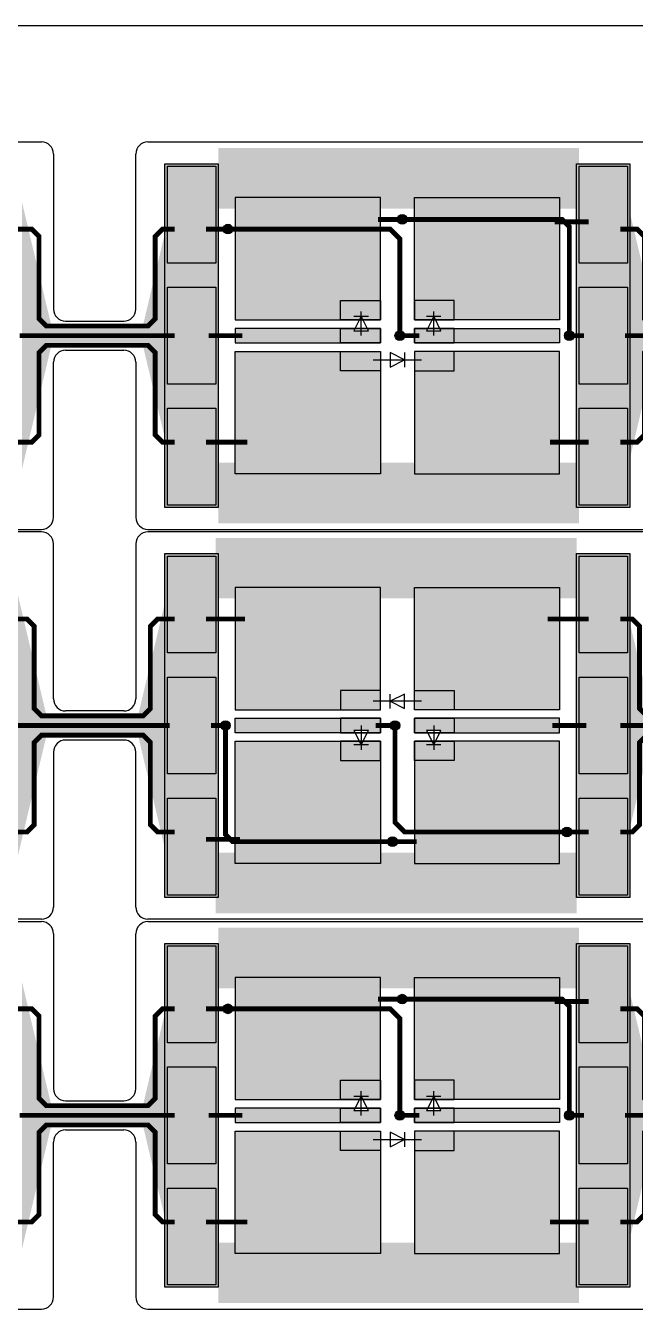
# Model space of a CAD drawing. Extents: x 1822 to 2392, y 725 to 1125.
# Drawn here: x 2037.3 to 2062.5, y 982.1 to 1035.1 of the extents above; entities that cross this region are included whole.
import ezdxf

# ---------------------------------------------------------------- set-up
doc = ezdxf.new("R2010")
doc.units = 0
doc.header["$LTSCALE"] = 0.2
for name, color, linetype in [('BS', 1, 'CONTINUOUS'), ('Durchsteiger', 3, 'CONTINUOUS'), ('LED', 7, 'CONTINUOUS'), ('LS', 5, 'CONTINUOUS'), ('Rand', 6, 'CONTINUOUS')]:
    doc.layers.add(name, color=color, linetype=linetype)

msp = doc.modelspace()

# ---------------------------------------------------------------- hatches: boundary and pattern name
at = {"layer": 'BS'}
h = msp.add_hatch(color=256, dxfattribs=at)
h.paths.add_polyline_path([(2045.2, 1029.3), (2043.2, 1029.3), (2043.2, 1025.3), (2045.2, 1025.3)])
h.paths.add_polyline_path([(2045.2, 1024.3), (2043.2, 1024.3), (2043.2, 1020.3), (2045.2, 1020.3)])
h.paths.add_polyline_path([(2045.2, 1019.3), (2043.2, 1019.3), (2043.2, 1015.3), (2045.2, 1015.3)])
h = msp.add_hatch(color=256, dxfattribs=at)
h.paths.add_polyline_path([(2062.2, 1029.3), (2060.2, 1029.3), (2060.2, 1025.3), (2062.2, 1025.3)])
h.paths.add_polyline_path([(2062.2, 1024.3), (2060.2, 1024.3), (2060.2, 1020.3), (2062.2, 1020.3)])
h.paths.add_polyline_path([(2062.2, 1019.3), (2060.2, 1019.3), (2060.2, 1015.3), (2062.2, 1015.3)])
h = msp.add_hatch(color=256, dxfattribs=at)
h.paths.add_polyline_path([(2046, 1028), (2046, 1022.95), (2050.35, 1022.95), (2050.35, 1023.75), (2052, 1023.75), (2052, 1028)])
h.paths.add_polyline_path([(2046, 1022.6), (2046, 1022), (2050.35, 1022), (2050.35, 1022.6)])
h.paths.add_polyline_path([(2046, 1021.65), (2046, 1016.6), (2052, 1016.6), (2052, 1020.85), (2050.35, 1020.85), (2050.35, 1021.65)])
h.paths.add_polyline_path([(2055.05, 1021.65), (2055.05, 1020.85), (2053.4, 1020.85), (2053.4, 1016.6), (2059.4, 1016.6), (2059.4, 1021.65)])
h.paths.add_polyline_path([(2055.05, 1022.6), (2055.05, 1022), (2059.4, 1022), (2059.4, 1022.6)])
h.paths.add_polyline_path([(2053.4, 1028), (2053.4, 1023.75), (2055.05, 1023.75), (2055.05, 1022.95), (2059.4, 1022.95), (2059.4, 1028)])
h.paths.add_polyline_path([(2053.4, 1023.75), (2053.4, 1022.95), (2054.125, 1022.95), (2054.2, 1023.1), (2054.275, 1022.95), (2055.05, 1022.95), (2055.05, 1023.75)], flags=17)
h.paths.add_polyline_path([(2053.4, 1022.6), (2053.4, 1022), (2055.05, 1022), (2055.05, 1022.6), (2054.45, 1022.6), (2054.5, 1022.5), (2053.9, 1022.5), (2053.95, 1022.6)])
h.paths.add_polyline_path([(2053.4, 1021.65), (2053.4, 1020.85), (2055.05, 1020.85), (2055.05, 1021.65)], flags=17)
h.paths.add_polyline_path([(2050.35, 1021.65), (2050.35, 1020.85), (2052, 1020.85), (2052, 1021.65)], flags=16)
h.paths.add_polyline_path([(2050.35, 1022.6), (2050.35, 1022), (2052, 1022), (2052, 1022.6), (2051.45, 1022.6), (2051.5, 1022.5), (2050.9, 1022.5), (2050.95, 1022.6)])
h.paths.add_polyline_path([(2050.35, 1023.75), (2050.35, 1022.95), (2051.125, 1022.95), (2051.2, 1023.1), (2051.275, 1022.95), (2052, 1022.95), (2052, 1023.75)], flags=17)
h = msp.add_hatch(color=256, dxfattribs=at)
h.paths.add_polyline_path([(2043.2, 999.2), (2045.2, 999.2), (2045.2, 1003.2), (2043.2, 1003.2)])
h.paths.add_polyline_path([(2043.2, 1004.2), (2045.2, 1004.2), (2045.2, 1008.2), (2043.2, 1008.2)])
h.paths.add_polyline_path([(2043.2, 1009.2), (2045.2, 1009.2), (2045.2, 1013.2), (2043.2, 1013.2)])
h = msp.add_hatch(color=256, dxfattribs=at)
h.paths.add_polyline_path([(2060.2, 999.2), (2062.2, 999.2), (2062.2, 1003.2), (2060.2, 1003.2)])
h.paths.add_polyline_path([(2060.2, 1004.2), (2062.2, 1004.2), (2062.2, 1008.2), (2060.2, 1008.2)])
h.paths.add_polyline_path([(2060.2, 1009.2), (2062.2, 1009.2), (2062.2, 1013.2), (2060.2, 1013.2)])
h = msp.add_hatch(color=256, dxfattribs=at)
h.paths.add_polyline_path([(2059.4, 1000.5), (2059.4, 1005.55), (2055.05, 1005.55), (2055.05, 1004.75), (2053.4, 1004.75), (2053.4, 1000.5)])
h.paths.add_polyline_path([(2059.4, 1005.9), (2059.4, 1006.5), (2055.05, 1006.5), (2055.05, 1005.9)])
h.paths.add_polyline_path([(2059.4, 1006.85), (2059.4, 1011.9), (2053.4, 1011.9), (2053.4, 1007.65), (2055.05, 1007.65), (2055.05, 1006.85)])
h.paths.add_polyline_path([(2050.35, 1006.85), (2050.35, 1007.65), (2052, 1007.65), (2052, 1011.9), (2046, 1011.9), (2046, 1006.85)])
h.paths.add_polyline_path([(2050.35, 1005.9), (2050.35, 1006.5), (2046, 1006.5), (2046, 1005.9)])
h.paths.add_polyline_path([(2052, 1000.5), (2052, 1004.75), (2050.35, 1004.75), (2050.35, 1005.55), (2046, 1005.55), (2046, 1000.5)])
h.paths.add_polyline_path([(2052, 1004.75), (2052, 1005.55), (2051.275, 1005.55), (2051.2, 1005.4), (2051.125, 1005.55), (2050.35, 1005.55), (2050.35, 1004.75)], flags=17)
h.paths.add_polyline_path([(2052, 1005.9), (2052, 1006.5), (2050.35, 1006.5), (2050.35, 1005.9), (2050.95, 1005.9), (2050.9, 1006), (2051.5, 1006), (2051.45, 1005.9)])
h.paths.add_polyline_path([(2052, 1006.85), (2052, 1007.65), (2050.35, 1007.65), (2050.35, 1006.85)], flags=17)
h.paths.add_polyline_path([(2055.05, 1006.85), (2055.05, 1007.65), (2053.4, 1007.65), (2053.4, 1006.85)], flags=16)
h.paths.add_polyline_path([(2055.05, 1005.9), (2055.05, 1006.5), (2053.4, 1006.5), (2053.4, 1005.9), (2053.95, 1005.9), (2053.9, 1006), (2054.5, 1006), (2054.45, 1005.9)])
h.paths.add_polyline_path([(2055.05, 1004.75), (2055.05, 1005.55), (2054.275, 1005.55), (2054.2, 1005.4), (2054.125, 1005.55), (2053.4, 1005.55), (2053.4, 1004.75)], flags=17)
h = msp.add_hatch(color=256, dxfattribs=at)
h.paths.add_polyline_path([(2045.2, 997.1), (2043.2, 997.1), (2043.2, 993.1), (2045.2, 993.1)])
h.paths.add_polyline_path([(2045.2, 992.1), (2043.2, 992.1), (2043.2, 988.1), (2045.2, 988.1)])
h.paths.add_polyline_path([(2045.2, 987.1), (2043.2, 987.1), (2043.2, 983.1), (2045.2, 983.1)])
h = msp.add_hatch(color=256, dxfattribs=at)
h.paths.add_polyline_path([(2062.2, 997.1), (2060.2, 997.1), (2060.2, 993.1), (2062.2, 993.1)])
h.paths.add_polyline_path([(2062.2, 992.1), (2060.2, 992.1), (2060.2, 988.1), (2062.2, 988.1)])
h.paths.add_polyline_path([(2062.2, 987.1), (2060.2, 987.1), (2060.2, 983.1), (2062.2, 983.1)])
h = msp.add_hatch(color=256, dxfattribs=at)
h.paths.add_polyline_path([(2046, 995.8), (2046, 990.75), (2050.35, 990.75), (2050.35, 991.55), (2052, 991.55), (2052, 995.8)])
h.paths.add_polyline_path([(2046, 990.4), (2046, 989.8), (2050.35, 989.8), (2050.35, 990.4)])
h.paths.add_polyline_path([(2046, 989.45), (2046, 984.4), (2052, 984.4), (2052, 988.65), (2050.35, 988.65), (2050.35, 989.45)])
h.paths.add_polyline_path([(2055.05, 989.45), (2055.05, 988.65), (2053.4, 988.65), (2053.4, 984.4), (2059.4, 984.4), (2059.4, 989.45)])
h.paths.add_polyline_path([(2055.05, 990.4), (2055.05, 989.8), (2059.4, 989.8), (2059.4, 990.4)])
h.paths.add_polyline_path([(2053.4, 995.8), (2053.4, 991.55), (2055.05, 991.55), (2055.05, 990.75), (2059.4, 990.75), (2059.4, 995.8)])
h.paths.add_polyline_path([(2053.4, 991.55), (2053.4, 990.75), (2054.125, 990.75), (2054.2, 990.9), (2054.275, 990.75), (2055.05, 990.75), (2055.05, 991.55)], flags=17)
h.paths.add_polyline_path([(2053.4, 990.4), (2053.4, 989.8), (2055.05, 989.8), (2055.05, 990.4), (2054.45, 990.4), (2054.5, 990.3), (2053.9, 990.3), (2053.95, 990.4)])
h.paths.add_polyline_path([(2053.4, 989.45), (2053.4, 988.65), (2055.05, 988.65), (2055.05, 989.45)], flags=17)
h.paths.add_polyline_path([(2050.35, 989.45), (2050.35, 988.65), (2052, 988.65), (2052, 989.45)], flags=16)
h.paths.add_polyline_path([(2050.35, 990.4), (2050.35, 989.8), (2052, 989.8), (2052, 990.4), (2051.45, 990.4), (2051.5, 990.3), (2050.9, 990.3), (2050.95, 990.4)])
h.paths.add_polyline_path([(2050.35, 991.55), (2050.35, 990.75), (2051.125, 990.75), (2051.2, 990.9), (2051.275, 990.75), (2052, 990.75), (2052, 991.55)], flags=17)
at = {"layer": 'Durchsteiger'}
for points in [[(2052.9, 1027.3, 1), (2052.9, 1026.9, 1)], [(2045.7, 1026.9, 1), (2045.7, 1026.5, 1)], [(2052.8, 1022.5, 1), (2052.8, 1022.1, 1)], [(2059.8, 1022.5, 1), (2059.8, 1022.1, 1)], [(2045.6, 1006, 1), (2045.6, 1006.4, 1)], [(2052.6, 1006, 1), (2052.6, 1006.4, 1)], [(2052.5, 1001.2, 1), (2052.5, 1001.6, 1)], [(2059.7, 1001.6, 1), (2059.7, 1002, 1)], [(2045.7, 994.7, 1), (2045.7, 994.3, 1)], [(2052.9, 995.1, 1), (2052.9, 994.7, 1)], [(2052.8, 990.3, 1), (2052.8, 989.9, 1)], [(2059.8, 990.3, 1), (2059.8, 989.9, 1)]]:
    msp.add_hatch(color=256, dxfattribs=at).paths.add_polyline_path(points)
at = {"layer": 'LS'}
for points in [[(2045.3, 1029.4), (2043.1, 1029.4), (2043.1, 1015.2), (2045.3, 1015.2)], [(2062.3, 1029.4), (2060.1, 1029.4), (2060.1, 1015.2), (2062.3, 1015.2)], [(2045.3, 1013.3), (2043.1, 1013.3), (2043.1, 999.1), (2045.3, 999.1)], [(2062.3, 1013.3), (2060.1, 1013.3), (2060.1, 999.1), (2062.3, 999.1)], [(2045.3, 997.2), (2043.1, 997.2), (2043.1, 983), (2045.3, 983)], [(2062.3, 997.2), (2060.1, 997.2), (2060.1, 983), (2062.3, 983)]]:
    msp.add_hatch(color=256, dxfattribs=at).paths.add_polyline_path(points)

# ---------------------------------------------------------------- linework, layer by layer
at = {"layer": 'BS'}
for p, q in [((2052.6, 1022.3), (2052.8, 1022.3)), ((2052.7, 1022.2), (2052.7, 1022.4)), ((2052.8, 1006.2), (2052.6, 1006.2)), ((2052.7, 1006.3), (2052.7, 1006.1)), ((2052.6, 990.1), (2052.8, 990.1)), ((2052.7, 990), (2052.7, 990.2))]:
    msp.add_line(p, q, dxfattribs=at)
for points in [[(2043.2, 1025.3), (2043.2, 1029.3), (2045.2, 1029.3), (2045.2, 1025.3)], [(2060.2, 1025.3), (2060.2, 1029.3), (2062.2, 1029.3), (2062.2, 1025.3)], [(2052, 1022.95), (2052, 1028), (2046, 1028), (2046, 1022.95)], [(2053.4, 1022.95), (2053.4, 1028), (2059.4, 1028), (2059.4, 1022.95)], [(2043.2, 1020.3), (2043.2, 1024.3), (2045.2, 1024.3), (2045.2, 1020.3)], [(2060.2, 1020.3), (2060.2, 1024.3), (2062.2, 1024.3), (2062.2, 1020.3)], [(2050.35, 1022.95), (2050.35, 1023.75), (2052, 1023.75), (2052, 1022.95)], [(2055.05, 1022.95), (2055.05, 1023.75), (2053.4, 1023.75), (2053.4, 1022.95)], [(2052, 1022), (2052, 1022.6), (2046, 1022.6), (2046, 1022)], [(2050.35, 1022), (2050.35, 1022.6), (2052, 1022.6), (2052, 1022)], [(2055.05, 1022), (2055.05, 1022.6), (2053.4, 1022.6), (2053.4, 1022)], [(2053.4, 1022), (2053.4, 1022.6), (2059.4, 1022.6), (2059.4, 1022)], [(2052, 1021.65), (2052, 1016.6), (2046, 1016.6), (2046, 1021.65)], [(2050.35, 1020.85), (2050.35, 1021.65), (2052, 1021.65), (2052, 1020.85)], [(2055.05, 1020.85), (2055.05, 1021.65), (2053.4, 1021.65), (2053.4, 1020.85)], [(2053.4, 1021.65), (2053.4, 1016.6), (2059.4, 1016.6), (2059.4, 1021.65)], [(2043.2, 1015.3), (2043.2, 1019.3), (2045.2, 1019.3), (2045.2, 1015.3)], [(2060.2, 1015.3), (2060.2, 1019.3), (2062.2, 1019.3), (2062.2, 1015.3)], [(2045.2, 1013.2), (2045.2, 1009.2), (2043.2, 1009.2), (2043.2, 1013.2)], [(2062.2, 1013.2), (2062.2, 1009.2), (2060.2, 1009.2), (2060.2, 1013.2)], [(2052, 1006.85), (2052, 1011.9), (2046, 1011.9), (2046, 1006.85)], [(2053.4, 1006.85), (2053.4, 1011.9), (2059.4, 1011.9), (2059.4, 1006.85)], [(2045.2, 1008.2), (2045.2, 1004.2), (2043.2, 1004.2), (2043.2, 1008.2)], [(2062.2, 1008.2), (2062.2, 1004.2), (2060.2, 1004.2), (2060.2, 1008.2)], [(2050.35, 1007.65), (2050.35, 1006.85), (2052, 1006.85), (2052, 1007.65)], [(2055.05, 1007.65), (2055.05, 1006.85), (2053.4, 1006.85), (2053.4, 1007.65)], [(2052, 1006.5), (2052, 1005.9), (2046, 1005.9), (2046, 1006.5)], [(2050.35, 1006.5), (2050.35, 1005.9), (2052, 1005.9), (2052, 1006.5)], [(2055.05, 1006.5), (2055.05, 1005.9), (2053.4, 1005.9), (2053.4, 1006.5)], [(2053.4, 1006.5), (2053.4, 1005.9), (2059.4, 1005.9), (2059.4, 1006.5)], [(2052, 1005.55), (2052, 1000.5), (2046, 1000.5), (2046, 1005.55)], [(2050.35, 1005.55), (2050.35, 1004.75), (2052, 1004.75), (2052, 1005.55)], [(2055.05, 1005.55), (2055.05, 1004.75), (2053.4, 1004.75), (2053.4, 1005.55)], [(2053.4, 1005.55), (2053.4, 1000.5), (2059.4, 1000.5), (2059.4, 1005.55)], [(2045.2, 1003.2), (2045.2, 999.2), (2043.2, 999.2), (2043.2, 1003.2)], [(2062.2, 1003.2), (2062.2, 999.2), (2060.2, 999.2), (2060.2, 1003.2)], [(2043.2, 993.1), (2043.2, 997.1), (2045.2, 997.1), (2045.2, 993.1)], [(2060.2, 993.1), (2060.2, 997.1), (2062.2, 997.1), (2062.2, 993.1)], [(2052, 990.75), (2052, 995.8), (2046, 995.8), (2046, 990.75)], [(2053.4, 990.75), (2053.4, 995.8), (2059.4, 995.8), (2059.4, 990.75)], [(2043.2, 988.1), (2043.2, 992.1), (2045.2, 992.1), (2045.2, 988.1)], [(2060.2, 988.1), (2060.2, 992.1), (2062.2, 992.1), (2062.2, 988.1)], [(2050.35, 990.75), (2050.35, 991.55), (2052, 991.55), (2052, 990.75)], [(2055.05, 990.75), (2055.05, 991.55), (2053.4, 991.55), (2053.4, 990.75)], [(2052, 989.8), (2052, 990.4), (2046, 990.4), (2046, 989.8)], [(2050.35, 989.8), (2050.35, 990.4), (2052, 990.4), (2052, 989.8)], [(2055.05, 989.8), (2055.05, 990.4), (2053.4, 990.4), (2053.4, 989.8)], [(2053.4, 989.8), (2053.4, 990.4), (2059.4, 990.4), (2059.4, 989.8)], [(2052, 989.45), (2052, 984.4), (2046, 984.4), (2046, 989.45)], [(2050.35, 988.65), (2050.35, 989.45), (2052, 989.45), (2052, 988.65)], [(2055.05, 988.65), (2055.05, 989.45), (2053.4, 989.45), (2053.4, 988.65)], [(2053.4, 989.45), (2053.4, 984.4), (2059.4, 984.4), (2059.4, 989.45)], [(2043.2, 983.1), (2043.2, 987.1), (2045.2, 987.1), (2045.2, 983.1)], [(2060.2, 983.1), (2060.2, 987.1), (2062.2, 987.1), (2062.2, 983.1)]]:
    msp.add_lwpolyline(points, close=True, dxfattribs=at)
at = {"layer": 'BS', "const_width": 0.2}
for points in [[(2051.9, 1027.1), (2052.8, 1027.1)], [(2059.2, 1027), (2060.6, 1027)], [(2036.9, 1026.7), (2037.6, 1026.7), (2037.9, 1026.4), (2037.9, 1023), (2038.2, 1022.7), (2040.1, 1022.7)], [(2040.1, 1022.7), (2042.4, 1022.7), (2042.7, 1023), (2042.7, 1026.4), (2043, 1026.7), (2043.5, 1026.7)], [(2045.6, 1026.7), (2044.8, 1026.7)], [(2061.9, 1026.7), (2062.6, 1026.7), (2062.9, 1026.4), (2062.9, 1023), (2063.2, 1022.7), (2065.1, 1022.7)], [(2037.1, 1022.3), (2040.1, 1022.3)], [(2040.1, 1022.3), (2043.5, 1022.3)], [(2044.9, 1022.3), (2046.3, 1022.3)], [(2052.9, 1022.3), (2053.6, 1022.3)], [(2059.9, 1022.3), (2060.4, 1022.3)], [(2062.1, 1022.3), (2065.1, 1022.3)], [(2036.9, 1017.9), (2037.6, 1017.9), (2037.9, 1018.2), (2037.9, 1021.6), (2038.2, 1021.9), (2040.1, 1021.9)], [(2040.1, 1021.9), (2042.4, 1021.9), (2042.7, 1021.6), (2042.7, 1018.2), (2043, 1017.9), (2043.5, 1017.9)], [(2061.9, 1017.9), (2062.6, 1017.9), (2062.9, 1018.2), (2062.9, 1021.6), (2063.2, 1021.9), (2065.1, 1021.9)], [(2044.8, 1017.9), (2046.5, 1017.9)], [(2059, 1017.9), (2060.6, 1017.9)], [(2040.3, 1006.6), (2038, 1006.6), (2037.7, 1006.9), (2037.7, 1010.3), (2037.4, 1010.6), (2036.9, 1010.6)], [(2043.5, 1010.6), (2042.8, 1010.6), (2042.5, 1010.3), (2042.5, 1006.9), (2042.2, 1006.6), (2040.3, 1006.6)], [(2046.4, 1010.6), (2044.8, 1010.6)], [(2060.6, 1010.6), (2058.9, 1010.6)], [(2065.3, 1006.6), (2063, 1006.6), (2062.7, 1006.9), (2062.7, 1010.3), (2062.4, 1010.6), (2061.9, 1010.6)], [(2040.3, 1006.2), (2036.9, 1006.2)], [(2040.3, 1005.8), (2038, 1005.8), (2037.7, 1005.5), (2037.7, 1002.1), (2037.4, 1001.8), (2036.9, 1001.8)], [(2043.3, 1006.2), (2040.3, 1006.2)], [(2043.5, 1001.8), (2042.8, 1001.8), (2042.5, 1002.1), (2042.5, 1005.5), (2042.2, 1005.8), (2040.3, 1005.8)], [(2045.5, 1006.2), (2045, 1006.2)], [(2052.5, 1006.2), (2051.8, 1006.2)], [(2060.5, 1006.2), (2059.1, 1006.2)], [(2065.3, 1006.2), (2061.9, 1006.2)], [(2065.3, 1005.8), (2063, 1005.8), (2062.7, 1005.5), (2062.7, 1002.1), (2062.4, 1001.8), (2061.9, 1001.8)], [(2046.2, 1001.5), (2044.8, 1001.5)], [(2059.8, 1001.8), (2060.6, 1001.8)], [(2053.5, 1001.4), (2052.6, 1001.4)], [(2051.9, 994.9), (2052.8, 994.9)], [(2059.2, 994.8), (2060.6, 994.8)], [(2036.9, 994.5), (2037.6, 994.5), (2037.9, 994.2), (2037.9, 990.8), (2038.2, 990.5), (2040.1, 990.5)], [(2040.1, 990.5), (2042.4, 990.5), (2042.7, 990.8), (2042.7, 994.2), (2043, 994.5), (2043.5, 994.5)], [(2045.6, 994.5), (2044.8, 994.5)], [(2061.9, 994.5), (2062.6, 994.5), (2062.9, 994.2), (2062.9, 990.8), (2063.2, 990.5), (2065.1, 990.5)], [(2037.1, 990.1), (2040.1, 990.1)], [(2040.1, 990.1), (2043.5, 990.1)], [(2044.9, 990.1), (2046.3, 990.1)], [(2052.9, 990.1), (2053.6, 990.1)], [(2059.9, 990.1), (2060.4, 990.1)], [(2062.1, 990.1), (2065.1, 990.1)], [(2036.9, 985.7), (2037.6, 985.7), (2037.9, 986), (2037.9, 989.4), (2038.2, 989.7), (2040.1, 989.7)], [(2040.1, 989.7), (2042.4, 989.7), (2042.7, 989.4), (2042.7, 986), (2043, 985.7), (2043.5, 985.7)], [(2061.9, 985.7), (2062.6, 985.7), (2062.9, 986), (2062.9, 989.4), (2063.2, 989.7), (2065.1, 989.7)], [(2044.8, 985.7), (2046.5, 985.7)], [(2059, 985.7), (2060.6, 985.7)]]:
    msp.add_lwpolyline(points, dxfattribs=at)
at = {"layer": 'Durchsteiger'}
for centre in [(2052.9, 1027.1), (2045.7, 1026.7), (2052.8, 1022.3), (2059.8, 1022.3), (2045.6, 1006.2), (2052.6, 1006.2), (2052.5, 1001.4), (2059.7, 1001.8), (2045.7, 994.5), (2052.9, 994.9), (2052.8, 990.1), (2059.8, 990.1)]:
    msp.add_circle(centre, 0.2, dxfattribs=at)
at = {"layer": 'LED'}
for p, q in [((2051.2, 1023.1), (2050.9, 1022.5)), ((2050.9, 1023.1), (2051.5, 1023.1)), ((2051.2, 1022.3), (2051.2, 1023.3)), ((2051.5, 1022.5), (2051.2, 1023.1)), ((2054.2, 1023.1), (2053.9, 1022.5)), ((2053.9, 1023.1), (2054.5, 1023.1)), ((2054.2, 1022.3), (2054.2, 1023.3)), ((2054.5, 1022.5), (2054.2, 1023.1)), ((2050.9, 1022.5), (2051.5, 1022.5)), ((2053.9, 1022.5), (2054.5, 1022.5)), ((2051.7, 1021.3), (2053.7, 1021.3)), ((2052.4, 1021.6), (2052.4, 1021)), ((2053, 1021.3), (2052.4, 1021.6)), ((2052.4, 1021), (2053, 1021.3)), ((2053, 1021.6), (2053, 1021)), ((2053, 1007.5), (2052.4, 1007.2)), ((2052.4, 1006.9), (2052.4, 1007.5)), ((2053, 1006.9), (2053, 1007.5)), ((2053.7, 1007.2), (2051.7, 1007.2)), ((2052.4, 1007.2), (2053, 1006.9)), ((2051.5, 1006), (2050.9, 1006)), ((2050.9, 1006), (2051.2, 1005.4)), ((2051.2, 1006.2), (2051.2, 1005.2)), ((2051.2, 1005.4), (2051.5, 1006)), ((2054.5, 1006), (2053.9, 1006)), ((2053.9, 1006), (2054.2, 1005.4)), ((2054.2, 1006.2), (2054.2, 1005.2)), ((2054.2, 1005.4), (2054.5, 1006)), ((2051.5, 1005.4), (2050.9, 1005.4)), ((2054.5, 1005.4), (2053.9, 1005.4)), ((2051.2, 990.1), (2051.2, 991.1)), ((2054.2, 990.1), (2054.2, 991.1)), ((2051.2, 990.9), (2050.9, 990.3)), ((2050.9, 990.9), (2051.5, 990.9)), ((2051.5, 990.3), (2051.2, 990.9)), ((2054.2, 990.9), (2053.9, 990.3)), ((2053.9, 990.9), (2054.5, 990.9)), ((2054.5, 990.3), (2054.2, 990.9)), ((2050.9, 990.3), (2051.5, 990.3)), ((2053.9, 990.3), (2054.5, 990.3)), ((2052.4, 989.4), (2052.4, 988.8)), ((2053, 989.1), (2052.4, 989.4)), ((2053, 989.4), (2053, 988.8)), ((2051.7, 989.1), (2053.7, 989.1)), ((2052.4, 988.8), (2053, 989.1))]:
    msp.add_line(p, q, dxfattribs=at)
at = {"layer": 'LS'}
for points in [[(2038.4, 1022.3, 0.9, 11, 0), (2037.2, 1022.3, 15, 15, 0)], [(2042.2, 1022.3, 0.9, 11, 0), (2043.4, 1022.3, 15, 15, 0)], [(2063.4, 1022.3, 0.9, 11, 0), (2062.2, 1022.3, 15, 15, 0)], [(2067.2, 1022.3, 0.9, 11, 0), (2068.4, 1022.3, 15, 15, 0)], [(2038.2, 1006.2, 0.9, 11, 0), (2037, 1006.2, 15, 15, 0)], [(2042, 1006.2, 0.9, 11, 0), (2043.2, 1006.2, 15, 15, 0)], [(2063.2, 1006.2, 0.9, 11, 0), (2062, 1006.2, 15, 15, 0)], [(2067, 1006.2, 0.9, 11, 0), (2068.2, 1006.2, 15, 15, 0)], [(2038.4, 990.1, 0.9, 11, 0), (2037.2, 990.1, 15, 15, 0)], [(2042.2, 990.1, 0.9, 11, 0), (2043.4, 990.1, 15, 15, 0)], [(2063.4, 990.1, 0.9, 11, 0), (2062.2, 990.1, 15, 15, 0)], [(2067.2, 990.1, 0.9, 11, 0), (2068.4, 990.1, 15, 15, 0)]]:
    msp.add_lwpolyline(points, format="xyseb", dxfattribs=at)
for points, const_width in [([(2045.3, 1028.8), (2060.2, 1028.8)], 2.5), ([(2053, 1027.1), (2059.5, 1027.1), (2059.8, 1026.8), (2059.8, 1022.6), (2059.8, 1022.4)], 0.2), ([(2045.8, 1026.7), (2047.9, 1026.7), (2052.4, 1026.7), (2052.8, 1026.3), (2052.8, 1022.4)], 0.2), ([(2038.4, 1022.3), (2040.1, 1022.3)], 0.9), ([(2040.1, 1022.3), (2042.2, 1022.3)], 0.9), ([(2045.3, 1015.8), (2060.2, 1015.8)], 2.5), ([(2060.1, 1012.7), (2045.2, 1012.7)], 2.5), ([(2040.3, 1006.2), (2038.2, 1006.2)], 0.9), ([(2042, 1006.2), (2040.3, 1006.2)], 0.9), ([(2052.4, 1001.4), (2045.9, 1001.4), (2045.6, 1001.7), (2045.6, 1005.9), (2045.6, 1006.1)], 0.2), ([(2059.6, 1001.8), (2057.5, 1001.8), (2053, 1001.8), (2052.6, 1002.2), (2052.6, 1006.1)], 0.2), ([(2060.1, 999.7), (2045.2, 999.7)], 2.5), ([(2045.3, 996.6), (2060.2, 996.6)], 2.5), ([(2053, 994.9), (2059.5, 994.9), (2059.8, 994.6), (2059.8, 990.4), (2059.8, 990.2)], 0.2), ([(2045.8, 994.5), (2047.9, 994.5), (2052.4, 994.5), (2052.8, 994.1), (2052.8, 990.2)], 0.2), ([(2038.4, 990.1), (2040.1, 990.1)], 0.9), ([(2040.1, 990.1), (2042.2, 990.1)], 0.9), ([(2045.3, 983.6), (2060.2, 983.6)], 2.5)]:
    msp.add_lwpolyline(points, dxfattribs=dict(at, const_width=const_width))
for points in [[(2043.1, 1015.2), (2043.1, 1029.4), (2045.3, 1029.4), (2045.3, 1015.2)], [(2060.1, 1015.2), (2060.1, 1029.4), (2062.3, 1029.4), (2062.3, 1015.2)], [(2045.3, 1013.3), (2045.3, 999.1), (2043.1, 999.1), (2043.1, 1013.3)], [(2062.3, 1013.3), (2062.3, 999.1), (2060.1, 999.1), (2060.1, 1013.3)], [(2043.1, 983), (2043.1, 997.2), (2045.3, 997.2), (2045.3, 983)], [(2060.1, 983), (2060.1, 997.2), (2062.3, 997.2), (2062.3, 983)]]:
    msp.add_lwpolyline(points, close=True, dxfattribs=at)
at = {"layer": 'Rand'}
for p, q in [((2017.4, 1030.3), (2038, 1030.3)), ((2042.4, 1030.3), (2063, 1030.3)), ((2038.5, 1029.8), (2038.5, 1023.4)), ((2041.9, 1023.4), (2041.9, 1029.8)), ((2039, 1022.9), (2040.1, 1022.9)), ((2039, 1022.9), (2040.1, 1022.9)), ((2040.1, 1022.9), (2041.4, 1022.9)), ((2040.1, 1022.9), (2041.4, 1022.9)), ((2039, 1021.7), (2040.1, 1021.7)), ((2039, 1021.7), (2040.1, 1021.7)), ((2040.1, 1021.7), (2041.4, 1021.7)), ((2040.1, 1021.7), (2041.4, 1021.7)), ((2038.5, 1014.8), (2038.5, 1021.2)), ((2041.9, 1021.2), (2041.9, 1014.8)), ((2017.4, 1014.3), (2038, 1014.3)), ((2038, 1014.2), (2017.4, 1014.2)), ((2042.4, 1014.3), (2063, 1014.3)), ((2063, 1014.2), (2042.4, 1014.2)), ((2038.5, 1007.3), (2038.5, 1013.7)), ((2041.9, 1013.7), (2041.9, 1007.3)), ((2040.3, 1006.8), (2039, 1006.8)), ((2040.3, 1006.8), (2039, 1006.8)), ((2041.4, 1006.8), (2040.3, 1006.8)), ((2041.4, 1006.8), (2040.3, 1006.8)), ((2040.3, 1005.6), (2039, 1005.6)), ((2040.3, 1005.6), (2039, 1005.6)), ((2041.4, 1005.6), (2040.3, 1005.6)), ((2041.4, 1005.6), (2040.3, 1005.6)), ((2038.5, 1005.1), (2038.5, 998.7)), ((2041.9, 998.7), (2041.9, 1005.1)), ((2038, 998.2), (2017.4, 998.2)), ((2017.4, 998.1), (2038, 998.1)), ((2063, 998.2), (2042.4, 998.2)), ((2042.4, 998.1), (2063, 998.1)), ((2038.5, 997.6), (2038.5, 991.2)), ((2041.9, 991.2), (2041.9, 997.6)), ((2039, 990.7), (2040.1, 990.7)), ((2039, 990.7), (2040.1, 990.7)), ((2040.1, 990.7), (2041.4, 990.7)), ((2040.1, 990.7), (2041.4, 990.7)), ((2039, 989.5), (2040.1, 989.5)), ((2039, 989.5), (2040.1, 989.5)), ((2040.1, 989.5), (2041.4, 989.5)), ((2040.1, 989.5), (2041.4, 989.5)), ((2038.5, 982.6), (2038.5, 989)), ((2041.9, 989), (2041.9, 982.6)), ((2017.4, 982.1), (2038, 982.1)), ((2042.4, 982.1), (2063, 982.1))]:
    msp.add_line(p, q, dxfattribs=at)
msp.add_lwpolyline([(1879, 735.1), (2379, 735.1), (2379, 1035.1), (1879, 1035.1)], close=True, dxfattribs=at)
for centre, start, end in [((2038, 1029.8), 0, 90), ((2042.4, 1029.8), 90, 180), ((2039, 1023.4), 180, 270), ((2041.4, 1023.4), 270, 0), ((2039, 1021.2), 90, 180), ((2041.4, 1021.2), 0, 90), ((2038, 1014.8), 270, 0), ((2042.4, 1014.8), 180, 270), ((2038, 1013.7), 0, 90), ((2042.4, 1013.7), 90, 180), ((2039, 1007.3), 180, 270), ((2041.4, 1007.3), 270, 0), ((2039, 1005.1), 90, 180), ((2041.4, 1005.1), 0, 90), ((2038, 998.7), 270, 0), ((2042.4, 998.7), 180, 270), ((2038, 997.6), 0, 90), ((2042.4, 997.6), 90, 180), ((2039, 991.2), 180, 270), ((2041.4, 991.2), 270, 0), ((2039, 989), 90, 180), ((2041.4, 989), 0, 90), ((2038, 982.6), 270, 0), ((2042.4, 982.6), 180, 270)]:
    msp.add_arc(centre, 0.5, start, end, dxfattribs=at)

doc.saveas('drawing.dxf')
